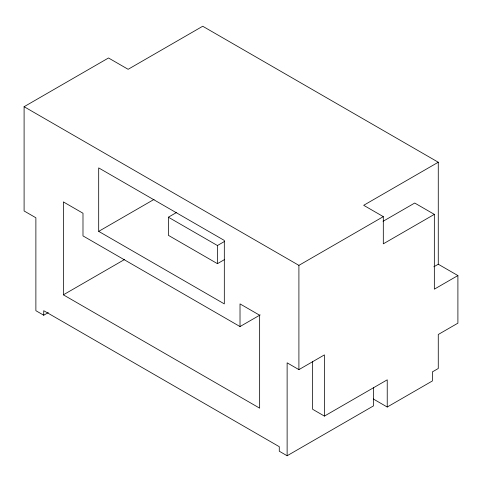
<?xml version="1.0" encoding="UTF-8"?>
<svg xmlns="http://www.w3.org/2000/svg" width="482" height="482" viewBox="0 0 482 482"><rect width="100%" height="100%" fill="white"/><g stroke="black" fill="none" stroke-linecap="round" stroke-linejoin="round"><path stroke-width="0.72" d="M48.278 312.607L43.729 315.228L35.879 310.697L35.879 217.768L24.1 210.971L24.1 106.709L108.504 57.979L128.134 69.306L202.723 26.245L438.271 162.235L438.271 264.232L457.9 275.565L457.9 323.163L438.271 334.496L438.271 368.495L432.384 371.893L432.384 380.961L387.233 407.025L373.303 398.982M98.69 231.366L224.317 303.895L224.317 240.434L98.69 167.905L98.69 231.366L154.077 199.391M224.522 259.575L217.442 263.666L168.375 235.33L168.375 217.201L176.737 212.369M260.172 314.927L240.018 326.561L82.988 235.903L82.988 213.237L63.359 201.904L63.359 294.833L124.47 259.551M168.375 217.201L217.442 245.531L224.522 241.446M438.271 162.235L363.681 205.302L383.311 216.635L383.311 243.832L434.342 214.37L434.342 289.164L457.9 275.565M24.1 106.709L298.906 265.365L383.311 216.635M383.063 221.31L414.719 203.036L434.342 214.37M433.812 266.805L438.271 264.232M43.729 315.228L43.729 310.697L279.277 446.687L279.277 451.224L287.127 455.755L287.127 362.826L298.906 369.628L324.422 354.891L324.422 416.093L312.643 409.29L312.643 361.53M324.422 416.093L387.233 379.828L387.233 407.025M287.127 455.755L373.496 405.892L373.496 387.444M63.359 294.833L259.647 408.158L259.647 315.228L240.018 303.895L240.018 326.561M298.906 265.365L298.906 369.628M217.442 245.531L217.442 263.666"/></g></svg>
